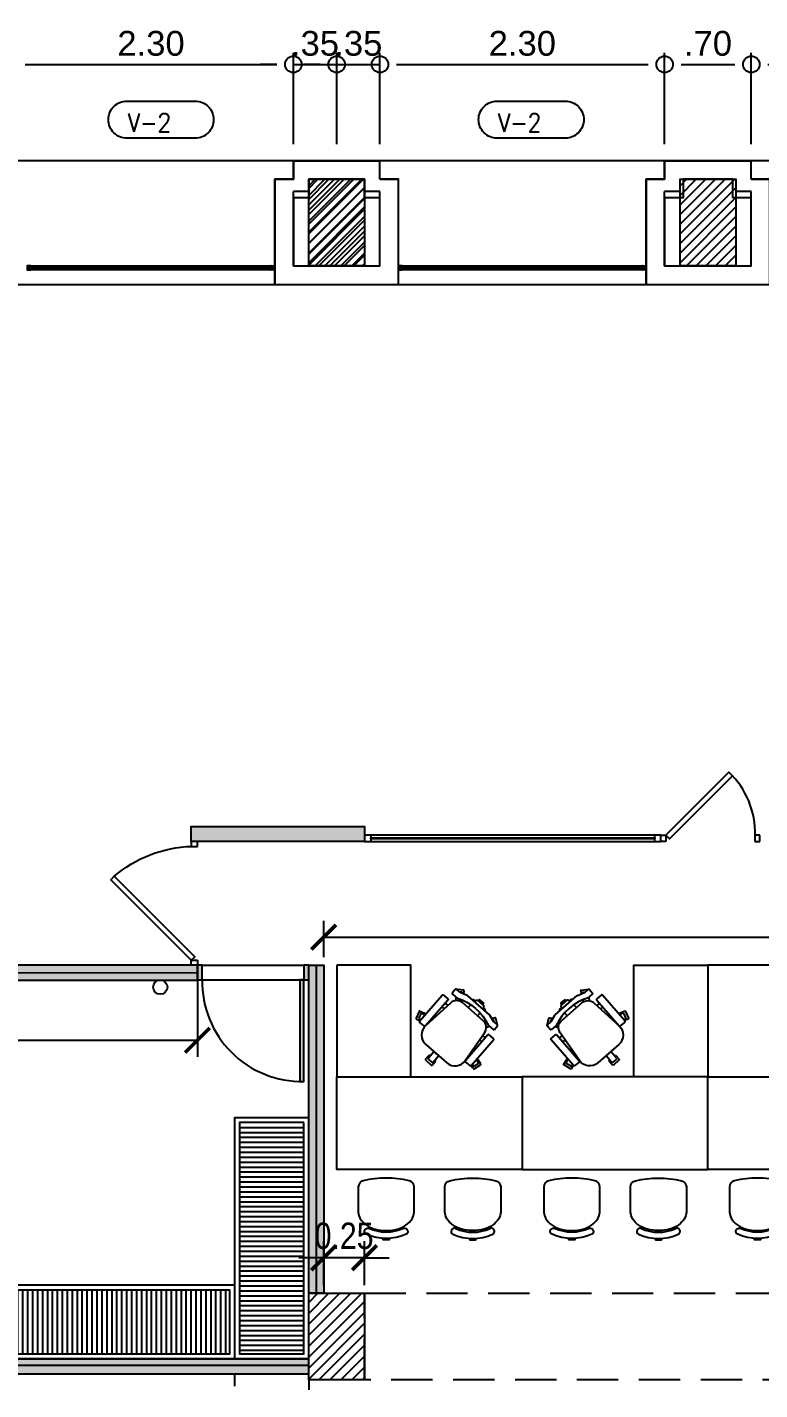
# Model space of a CAD drawing. Header units: millimetres. Extents: x 66.9 to 87.6, y 6 to 22.7.
# Drawn here: x 73.19 to 77.63, y 6.11 to 14.37 of the extents above; entities that cross this region are included whole.
import ezdxf

# ---------------------------------------------------------------- set-up
doc = ezdxf.new("R2010")
doc.units = ezdxf.units.MM
doc.linetypes.add('HIDDEN', pattern=[0.375, 0.25, -0.125])
doc.linetypes.add('HIDDEN2', pattern=[0.1875, 0.125, -0.0625])
doc.layers.get('DEFPOINTS').update_dxf_attribs({"color": 1})
for name, color, linetype in [('A-COLS-ACHU', 252, 'Continuous'), ('A-ECON-COLS', 6, 'Continuous'), ('A-MUEB', 42, 'Continuous'), ('A-MUEB-FIJO', 40, 'Continuous'), ('A-MURO', 5, 'Continuous'), ('A-MURO-DINT', 154, 'HIDDEN'), ('A-MURO-YESO', 4, 'Continuous'), ('A-PUER', 3, 'Continuous'), ('A-PUER-BARR', 14, 'Continuous'), ('A-TEXT-DIM', 54, 'Continuous'), ('A-TEXT-TITL', 231, 'Continuous'), ('A-VENT', 2, 'Continuous'), ('C', 4, 'Continuous'), ('C2', 8, 'Continuous'), ('COL', 6, 'Continuous'), ('CV', 2, 'Continuous'), ('M2', 8, 'Continuous'), ('MU', 6, 'Continuous'), ('T4', 2, 'Continuous'), ('V', 2, 'Continuous')]:
    doc.layers.add(name, color=color, linetype=linetype)
doc.layers.add('A-MURO-ACHU', color=7, linetype='Continuous', true_color=0x808789)
doc.styles.add('Arial Narrow', font='ARIALN.TTF')
doc.styles.add('ROMANS', font='ROMANS.shx', dxfattribs={"width": 0.85})
doc.styles.get("Standard").update_dxf_attribs({"font": 'arial.ttf'})
doc.dimstyles.new('MUROS 1-100', dxfattribs={"dimtxt": 0.16, "dimasz": 0.15, "dimexe": 0.1, "dimexo": 0.05, "dimgap": 0.05, "dimtad": 1, "dimzin": 1, "dimdsep": 46, "dimtxsty": 'Arial Narrow', "dimblk": 'ARCHTICK', "dimcen": 0.25, "dimdle": 0.0015, "dimadec": 0, "dimazin": 0, "dimtfac": 1, "dimtix": 1, "dimtmove": 1, "dimatfit": 2, "dimfxl": 0.015, "dimarcsym": 0})
doc.dimstyles.new('SNC', dxfattribs={"dimtxt": 0.15, "dimasz": 0.1, "dimexe": 0.07, "dimexo": 0.1, "dimgap": 0.05, "dimtad": 1, "dimzin": 0, "dimdsep": 46, "dimtxsty": 'Standard', "dimblk1": 'PUNTO', "dimblk2": 'PUNTO', "dimsah": 1, "dimcen": 0.09, "dimse1": 1, "dimclrd": 11, "dimclre": 11, "dimaunit": 1, "dimadec": 0, "dimazin": 0, "dimtfac": 1.2, "dimtix": 1, "dimtmove": 2, "dimatfit": 3, "dimldrblk": 'PUNTO', "dimfxl": 1, "dimtolj": 1, "dimtzin": 0, "dimarcsym": 0})
pattern_1 = [(45, (180.15916, -44.608484), (-0.03314563, 0.03314563), [])]

# ---------------------------------------------------------------- blocks, each defined once
blk = doc.blocks.new('PUNTO')
blk.add_circle((0, 0), 0.5)
blk = doc.blocks.new('*D1241')
at = {"layer": 'CV', "color": 11, "lineweight": -2, "transparency": 16777216}
for p, q in [((74.7999, 13.6577), (74.7999, 14.2111)), ((73.1749, 14.1411), (74.6999, 14.1411))]:
    blk.add_line(p, q, dxfattribs=at)
at = {"layer": 'DEFPOINTS', "color": 0, "transparency": 16777216}
for p in [(74.7999, 14.1411), (73.0749, 13.5577), (74.7999, 13.5577)]:
    blk.add_point(p, dxfattribs=at)
at = {"layer": 'CV', "color": 11, "lineweight": -2, "transparency": 16777216, "xscale": 0.1, "yscale": 0.1, "zscale": 0.1, "rotation": 180}
blk.add_blockref('PUNTO', (73.0749, 14.1411), dxfattribs=at)
at = {"layer": 'CV', "color": 11, "lineweight": -2, "transparency": 16777216, "xscale": 0.1, "yscale": 0.1, "zscale": 0.1}
blk.add_blockref('PUNTO', (74.7999, 14.1411), dxfattribs=at)
at = {"layer": 'CV', "color": 0, "transparency": 16777216, "insert": (73.9374, 14.2677), "char_height": 0.15, "attachment_point": 5}
blk.add_mtext('\\A1;2.30', dxfattribs=at)
blk = doc.blocks.new('*D1242')
at = {"layer": 'CV', "color": 11, "lineweight": -2, "transparency": 16777216}
for p, q in [((75.0624, 13.6577), (75.0624, 14.2111)), ((74.6999, 14.1411), (74.5999, 14.1411)), ((74.7999, 14.1411), (75.0624, 14.1411)), ((75.1624, 14.1411), (75.2624, 14.1411))]:
    blk.add_line(p, q, dxfattribs=at)
at = {"layer": 'DEFPOINTS', "color": 0, "transparency": 16777216}
for p in [(75.0624, 14.1411), (74.7999, 13.5577), (75.0624, 13.5577)]:
    blk.add_point(p, dxfattribs=at)
at = {"layer": 'CV', "color": 11, "lineweight": -2, "transparency": 16777216, "xscale": 0.1, "yscale": 0.1, "zscale": 0.1}
blk.add_blockref('PUNTO', (74.7999, 14.1411), dxfattribs=at)
at = {"layer": 'CV', "color": 11, "lineweight": -2, "transparency": 16777216, "xscale": 0.1, "yscale": 0.1, "zscale": 0.1, "rotation": 180}
blk.add_blockref('PUNTO', (75.0624, 14.1411), dxfattribs=at)
at = {"layer": 'CV', "color": 0, "transparency": 16777216, "insert": (74.9311, 14.2677), "char_height": 0.15, "attachment_point": 5}
blk.add_mtext('\\A1;.35', dxfattribs=at)
blk = doc.blocks.new('*D1243')
at = {"layer": 'CV', "color": 11, "lineweight": -2, "transparency": 16777216}
for p, q in [((75.3249, 13.6577), (75.3249, 14.2111)), ((74.9624, 14.1411), (74.8624, 14.1411)), ((75.0624, 14.1411), (75.3249, 14.1411)), ((75.4249, 14.1411), (75.5249, 14.1411))]:
    blk.add_line(p, q, dxfattribs=at)
at = {"layer": 'DEFPOINTS', "color": 0, "transparency": 16777216}
for p in [(75.3249, 14.1411), (75.0624, 13.5577), (75.3249, 13.5577)]:
    blk.add_point(p, dxfattribs=at)
at = {"layer": 'CV', "color": 11, "lineweight": -2, "transparency": 16777216, "xscale": 0.1, "yscale": 0.1, "zscale": 0.1}
blk.add_blockref('PUNTO', (75.0624, 14.1411), dxfattribs=at)
at = {"layer": 'CV', "color": 11, "lineweight": -2, "transparency": 16777216, "xscale": 0.1, "yscale": 0.1, "zscale": 0.1, "rotation": 180}
blk.add_blockref('PUNTO', (75.3249, 14.1411), dxfattribs=at)
at = {"layer": 'CV', "color": 0, "transparency": 16777216, "insert": (75.1936, 14.2677), "char_height": 0.15, "attachment_point": 5}
blk.add_mtext('\\A1;.35', dxfattribs=at)
blk = doc.blocks.new('*D1244')
at = {"layer": 'CV', "color": 11, "lineweight": -2, "transparency": 16777216}
for p, q in [((77.0499, 13.6577), (77.0499, 14.2111)), ((75.4249, 14.1411), (76.9499, 14.1411))]:
    blk.add_line(p, q, dxfattribs=at)
at = {"layer": 'DEFPOINTS', "color": 0, "transparency": 16777216}
for p in [(77.0499, 14.1411), (75.3249, 13.5577), (77.0499, 13.5577)]:
    blk.add_point(p, dxfattribs=at)
at = {"layer": 'CV', "color": 11, "lineweight": -2, "transparency": 16777216, "xscale": 0.1, "yscale": 0.1, "zscale": 0.1, "rotation": 180}
blk.add_blockref('PUNTO', (75.3249, 14.1411), dxfattribs=at)
at = {"layer": 'CV', "color": 11, "lineweight": -2, "transparency": 16777216, "xscale": 0.1, "yscale": 0.1, "zscale": 0.1}
blk.add_blockref('PUNTO', (77.0499, 14.1411), dxfattribs=at)
at = {"layer": 'CV', "color": 0, "transparency": 16777216, "insert": (76.1874, 14.2677), "char_height": 0.15, "attachment_point": 5}
blk.add_mtext('\\A1;2.30', dxfattribs=at)
blk = doc.blocks.new('*D1245')
at = {"layer": 'CV', "color": 11, "lineweight": -2, "transparency": 16777216}
for p, q in [((77.5749, 13.6577), (77.5749, 14.2111)), ((77.1499, 14.1411), (77.4749, 14.1411))]:
    blk.add_line(p, q, dxfattribs=at)
at = {"layer": 'DEFPOINTS', "color": 0, "transparency": 16777216}
for p in [(77.5749, 14.1411), (77.0499, 13.5577), (77.5749, 13.5577)]:
    blk.add_point(p, dxfattribs=at)
at = {"layer": 'CV', "color": 11, "lineweight": -2, "transparency": 16777216, "xscale": 0.1, "yscale": 0.1, "zscale": 0.1, "rotation": 180}
blk.add_blockref('PUNTO', (77.0499, 14.1411), dxfattribs=at)
at = {"layer": 'CV', "color": 11, "lineweight": -2, "transparency": 16777216, "xscale": 0.1, "yscale": 0.1, "zscale": 0.1}
blk.add_blockref('PUNTO', (77.5749, 14.1411), dxfattribs=at)
at = {"layer": 'CV', "color": 0, "transparency": 16777216, "insert": (77.3124, 14.2677), "char_height": 0.15, "attachment_point": 5}
blk.add_mtext('\\A1;.70', dxfattribs=at)
blk = doc.blocks.new('*D1246')
at = {"layer": 'CV', "color": 11, "lineweight": -2, "transparency": 16777216}
for p, q in [((79.2999, 13.6577), (79.2999, 14.2111)), ((77.6749, 14.1411), (79.1999, 14.1411))]:
    blk.add_line(p, q, dxfattribs=at)
at = {"layer": 'DEFPOINTS', "color": 0, "transparency": 16777216}
for p in [(79.2999, 14.1411), (77.5749, 13.5577), (79.2999, 13.5577)]:
    blk.add_point(p, dxfattribs=at)
at = {"layer": 'CV', "color": 11, "lineweight": -2, "transparency": 16777216, "xscale": 0.1, "yscale": 0.1, "zscale": 0.1, "rotation": 180}
blk.add_blockref('PUNTO', (77.5749, 14.1411), dxfattribs=at)
at = {"layer": 'CV', "color": 11, "lineweight": -2, "transparency": 16777216, "xscale": 0.1, "yscale": 0.1, "zscale": 0.1}
blk.add_blockref('PUNTO', (79.2999, 14.1411), dxfattribs=at)
at = {"layer": 'CV', "color": 0, "transparency": 16777216, "insert": (78.4374, 14.2677), "char_height": 0.15, "attachment_point": 5}
blk.add_mtext('\\A1;2.30', dxfattribs=at)
blk = doc.blocks.new('*X13')
at = {"color": 0}
for p, q in [((-1.752, 58.894), (-1.311, 59.335)), ((-1.752, 58.972), (-1.389, 59.335)), ((-1.752, 59.05), (-1.467, 59.335)), ((-1.752, 59.127), (-1.544, 59.335)), ((-1.752, 59.205), (-1.622, 59.335)), ((-1.752, 59.283), (-1.7, 59.335)), ((-1.752, 58.816), (-1.302, 59.266)), ((-1.752, 58.738), (-1.302, 59.188)), ((-1.752, 58.661), (-1.302, 59.111)), ((-1.7, 58.635), (-1.302, 59.033)), ((-1.622, 58.635), (-1.302, 58.955)), ((-1.544, 58.635), (-1.302, 58.877)), ((-1.467, 58.635), (-1.302, 58.799)), ((-1.389, 58.635), (-1.302, 58.722)), ((-1.311, 58.635), (-1.302, 58.644))]:
    blk.add_line(p, q, dxfattribs=at)
blk = doc.blocks.new('C70-45')
at = {"layer": 'C'}
blk.add_lwpolyline([(-0.225, -0.35), (-0.225, 0.35), (0.225, 0.35), (0.225, -0.35)], close=True, dxfattribs=at)
at = {"layer": 'C2'}
blk.add_blockref('*X13', (1.527, -58.985), dxfattribs=at)
blk = doc.blocks.new('ventana 1')
at = {"layer": 'A-VENT'}
for points in [[(-104.307, 76.672), (-104.307, 76.679), (-104.309, 76.679), (-104.309, 76.675), (-104.333, 76.675), (-104.333, 76.702), (-104.309, 76.702), (-104.309, 76.698), (-104.307, 76.698), (-104.307, 76.705), (-104.335, 76.705), (-104.335, 76.672)], [(-104.324, 76.683), (-102.347, 76.684), (-102.347, 76.694), (-104.324, 76.694)], [(-102.364, 76.672), (-102.364, 76.679), (-102.361, 76.679), (-102.361, 76.675), (-102.338, 76.675), (-102.338, 76.702), (-102.361, 76.702), (-102.361, 76.698), (-102.364, 76.698), (-102.364, 76.705), (-102.335, 76.705), (-102.335, 76.672)]]:
    blk.add_lwpolyline(points, close=True, dxfattribs=at)
at = {"layer": 'A-VENT', "extrusion": (-7.03507e-06, 0.009351, 0.999956), "elevation": 0.718}
blk.add_lwpolyline([(-104.305, 76.669), (-104.306, 76.669), (-104.306, 76.676), (-104.31, 76.676), (-104.31, 76.674), (-104.312, 76.674), (-104.312, 76.676), (-104.328, 76.676), (-104.328, 76.694), (-104.312, 76.694), (-104.312, 76.696), (-104.31, 76.696), (-104.31, 76.694), (-104.306, 76.694), (-104.306, 76.701), (-104.305, 76.701), (-104.3, 76.69), (-104.324, 76.69), (-104.324, 76.68), (-104.3, 76.68)], close=True, dxfattribs=at)
at = {"layer": 'A-VENT'}
for points in [[(-104.307, 76.705), (-102.364, 76.705)], [(-102.364, 76.672), (-104.307, 76.672)]]:
    blk.add_lwpolyline(points, dxfattribs=at)
at = {"layer": 'A-VENT', "extrusion": (7.03507e-06, 0.009351, 0.999956), "elevation": 0.716}
blk.add_lwpolyline([(-102.366, 76.669), (-102.365, 76.669), (-102.365, 76.676), (-102.361, 76.676), (-102.361, 76.674), (-102.359, 76.674), (-102.359, 76.676), (-102.343, 76.676), (-102.343, 76.694), (-102.359, 76.694), (-102.359, 76.696), (-102.361, 76.696), (-102.361, 76.694), (-102.365, 76.694), (-102.365, 76.701), (-102.366, 76.701), (-102.37, 76.691), (-102.347, 76.69), (-102.347, 76.68), (-102.37, 76.68)], close=True, dxfattribs=at)
blk = doc.blocks.new('SILLA -T1')
for p, q in [((-0.397, 0.112), (-0.446, 0.077)), ((-0.39, 0.111), (-0.375, 0.09)), ((-0.234, 0.14), (-0.234, 0.125)), ((-0.214, 0.14), (-0.214, 0.125)), ((-0.184, 0.117), (-0.184, 0.117)), ((-0.057, 0.111), (-0.073, 0.09)), ((-0.001, 0.077), (-0.05, 0.112)), ((-0.396, 0.089), (-0.408, 0.08)), ((-0.405, 0.03), (-0.388, 0.006)), ((-0.385, 0.087), (-0.385, 0.086)), ((-0.354, 0.044), (-0.344, 0.03)), ((-0.274, 0.062), (-0.274, 0.031)), ((-0.174, 0.062), (-0.174, 0.031)), ((-0.093, 0.044), (-0.103, 0.03)), ((-0.062, 0.087), (-0.063, 0.086)), ((-0.042, 0.03), (-0.059, 0.006)), ((-0.039, 0.08), (-0.052, 0.089)), ((-0.438, -0.064), (-0.409, -0.064)), ((-0.438, -0.104), (-0.414, -0.104)), ((-0.038, -0.064), (-0.009, -0.064)), ((-0.034, -0.104), (-0.009, -0.104)), ((-0.438, -0.206), (-0.425, -0.206)), ((-0.022, -0.206), (-0.009, -0.206)), ((-0.553, -0.253), (-0.535, -0.31)), ((-0.55, -0.247), (-0.512, -0.235)), ((-0.53, -0.259), (-0.52, -0.292)), ((-0.528, -0.314), (-0.498, -0.304)), ((-0.526, -0.249), (-0.498, -0.24)), ((-0.51, -0.297), (-0.498, -0.293)), ((-0.506, -0.238), (-0.504, -0.243)), ((-0.438, -0.246), (-0.43, -0.246)), ((-0.438, -0.274), (-0.432, -0.272)), ((-0.018, -0.246), (-0.009, -0.246)), ((-0.009, -0.274), (-0.015, -0.272)), ((0.078, -0.249), (0.051, -0.24)), ((0.063, -0.297), (0.051, -0.293)), ((0.081, -0.314), (0.051, -0.304)), ((0.057, -0.243), (0.058, -0.238)), ((0.103, -0.247), (0.065, -0.235)), ((0.072, -0.292), (0.083, -0.259)), ((0.087, -0.31), (0.106, -0.253)), ((-0.249, -0.487), (-0.249, -0.419)), ((-0.199, -0.487), (-0.199, -0.419)), ((-0.259, -0.51), (-0.259, -0.47)), ((-0.254, -0.465), (-0.249, -0.465)), ((-0.254, -0.515), (-0.194, -0.515)), ((-0.241, -0.495), (-0.206, -0.495)), ((-0.199, -0.465), (-0.194, -0.465)), ((-0.189, -0.51), (-0.189, -0.47))]:
    blk.add_line(p, q)
for points in [[(-0.293, 0.1, -0.317837), (-0.279, 0.11), (-0.271, 0.11, 0.414214), (-0.264, 0.117, -0.414214), (-0.256, 0.125), (-0.191, 0.125, -0.414214), (-0.184, 0.117, 0.414214), (-0.176, 0.11), (-0.169, 0.11, -0.317837), (-0.155, 0.1, -0.317837)], [(-0.199, 0.125), (-0.199, 0.132, 0.414214), (-0.206, 0.14), (-0.241, 0.14, 0.414214), (-0.249, 0.132), (-0.249, 0.125)]]:
    blk.add_lwpolyline(points, format="xyb")
for points in [[(-0.045, 0.08), (-0.103, 0.1, 0.080612), (-0.105, 0.1), (-0.342, 0.1, 0.080612), (-0.345, 0.1), (-0.403, 0.08, -0.080612), (-0.405, 0.08), (-0.441, 0.08, 0.414214), (-0.449, 0.072), (-0.449, 0.037, 0.414214), (-0.441, 0.03), (-0.393, 0.03, -0.207231), (-0.055, 0.03), (-0.006, 0.03, 0.414214), (0.001, 0.037), (0.001, 0.072, 0.414214), (-0.006, 0.08), (-0.042, 0.08, -0.080612)], [(-0.011, -0.307), (-0.041, -0.035, 0.382162), (-0.116, 0.031), (-0.332, 0.031, 0.382162), (-0.406, -0.035), (-0.436, -0.307, 0.447008), (-0.337, -0.419), (-0.11, -0.419, 0.447008)], [(-0.445, -0.315), (-0.49, -0.315, -0.414214), (-0.498, -0.307), (-0.498, -0.031, -0.414214), (-0.49, -0.023), (-0.445, -0.023, -0.414214), (-0.438, -0.031), (-0.438, -0.307, -0.414214)], [(-0.002, -0.315), (0.043, -0.315, 0.414214), (0.051, -0.307), (0.051, -0.031, 0.414214), (0.043, -0.023), (-0.002, -0.023, 0.414214), (-0.009, -0.031), (-0.009, -0.307, 0.414214)]]:
    blk.add_lwpolyline(points, format="xyb", close=True)
for centre, radius, start, end in [((-0.394, 0.108), 0.005, 36, 126), ((-0.053, 0.108), 0.005, 54, 144), ((-0.391, 0.083), 0.0075, 36, 126), ((-0.056, 0.083), 0.0075, 54, 144), ((-0.549, -0.252), 0.005, 108, 198), ((-0.53, -0.309), 0.005, 198, 288), ((-0.523, -0.257), 0.0075, 108, 198), ((-0.512, -0.29), 0.0075, 198, 288), ((-0.511, -0.239), 0.005, 18, 108), ((0.063, -0.239), 0.005, 72, 162), ((0.065, -0.29), 0.0075, 252, 342), ((0.076, -0.257), 0.0075, 342, 72), ((0.083, -0.309), 0.005, 252, 342), ((0.101, -0.252), 0.005, 342, 72), ((-0.224, -0.178), 0.242, 265.111, 274.889), ((-0.254, -0.47), 0.005, 90, 180), ((-0.254, -0.51), 0.005, 180, 270), ((-0.241, -0.487), 0.0075, 180, 270), ((-0.206, -0.487), 0.0075, 270, 0), ((-0.194, -0.47), 0.005, 0, 90), ((-0.194, -0.51), 0.005, 270, 0)]:
    blk.add_arc(centre, radius, start, end)
blk = doc.blocks.new('Auxi')
at = {"color": 0}
for points in [[(-573.06, -245.675), (-573.06, -246.575), (-572.46, -246.575), (-572.46, -245.675)], [(-571.56, -247.325), (-573.06, -247.325), (-573.06, -246.575), (-573.06, -246.575), (-571.56, -246.575)]]:
    blk.add_lwpolyline(points, close=True, dxfattribs=at)
at = {"color": 0, "rotation": 318.9616977076913}
blk.add_blockref('SILLA -T1', (-571.811, -246.22), dxfattribs=at)
blk = doc.blocks.new('silla inte')
for p, q in [((-0.33, -0.287), (-0.321, -0.278)), ((-0.296, -0.322), (-0.287, -0.314))]:
    blk.add_line(p, q)
blk.add_lwpolyline([(-0.04, -0.353, -0.139889), (-0.09, -0.38, -0.107118), (-0.162, -0.38, -0.079812), (-0.234, -0.352, -0.067459), (-0.305, -0.296, -0.067459), (-0.358, -0.224, -0.079812), (-0.384, -0.152, -0.107118), (-0.382, -0.079, -0.139889), (-0.354, -0.03), (-0.208, 0.112, -0.346802), (-0.146, 0.118, -0.118299), (0.114, -0.149, -0.346802), (0.106, -0.211)], format="xyb", close=True)
blk.add_lwpolyline([(-0.366, -0.321), (-0.376, -0.331), (-0.341, -0.367), (-0.331, -0.357)])
for centre, radius, start, end in [((-0.414, -0.193), 0.025, 20.5533, 200.5533), ((-0.064, -0.062), 0.399, 200.5533, 247.8663), ((-0.064, -0.062), 0.349, 200.5533, 247.8663), ((-0.204, -0.408), 0.025, 247.8663, 67.8663)]:
    blk.add_arc(centre, radius, start, end)
blk = doc.blocks.new('A$C48C075F2')
at = {"true_color": 0xffffff}
h = blk.add_hatch(color=7, dxfattribs=at)
h.dxf.hatch_style = 1
h.paths.add_polyline_path([(0.035, 0.1021), (0.065, 0.1021), (0.065, 0.8301), (0.035, 0.8301)])
h.paths.add_polyline_path([(0, -0.0021), (0.035, -0.0021), (0.035, 0.1021), (0, 0.1021)])
h.paths.add_polyline_path([(0.763, -0.0021), (0.798, -0.0021), (0.798, 0.1021), (0.763, 0.1021)])
at = {"color": 0}
for points in [[(0.035, 0.1021), (0.065, 0.1021), (0.065, 0.8301), (0.035, 0.8301)], [(0, -0.0021), (0.035, -0.0021), (0.035, 0.1021), (0, 0.1021)], [(0.763, -0.0021), (0.798, -0.0021), (0.798, 0.1021), (0.763, 0.1021)]]:
    blk.add_lwpolyline(points, close=True, dxfattribs=at)
at = {"layer": 'A-PUER-BARR'}
for points in [[(0.763, 0.1021), (0.035, 0.1021)], [(0.763, -0.0021), (0.035, -0.0021)]]:
    blk.add_lwpolyline(points, dxfattribs=at)
blk.add_arc((0.05, 0.1171), 0.7132, 358.79492, 91.20519, dxfattribs=at)
blk = doc.blocks.new('_ArchTick')
at = {"color": 0, "linetype": 'ByBlock', "const_width": 0.15}
blk.add_lwpolyline([(-0.5, -0.5), (0.5, 0.5)], dxfattribs=at)
blk = doc.blocks.new('*D1273')
at = {"layer": 'A-TEXT-DIM', "color": 0, "lineweight": -2, "transparency": 16777216}
for p, q in [((74.9837, 6.7452), (74.9837, 7.0107)), ((75.2311, 6.7452), (75.2311, 7.0107)), ((74.9837, 6.9107), (74.8337, 6.9107)), ((75.2311, 6.9107), (74.9837, 6.9107)), ((75.2311, 6.9107), (75.3811, 6.9107))]:
    blk.add_line(p, q, dxfattribs=at)
at = {"layer": 'DEFPOINTS', "color": 0, "transparency": 16777216}
for p in [(74.9837, 6.9107), (74.9837, 6.6952), (75.2311, 6.6952)]:
    blk.add_point(p, dxfattribs=at)
at = {"layer": 'A-TEXT-DIM', "color": 0, "lineweight": -2, "transparency": 16777216, "xscale": 0.15, "yscale": 0.15, "zscale": 0.15}
blk.add_blockref('_ArchTick', (74.9837, 6.9107), dxfattribs=at)
at = {"layer": 'A-TEXT-DIM', "color": 0, "lineweight": -2, "transparency": 16777216, "xscale": 0.15, "yscale": 0.15, "zscale": 0.15, "rotation": 180}
blk.add_blockref('_ArchTick', (75.2311, 6.9107), dxfattribs=at)
at = {"layer": 'A-TEXT-DIM', "color": 0, "transparency": 16777216, "insert": (75.1074, 7.0424), "char_height": 0.16, "attachment_point": 5, "style": 'Arial Narrow'}
blk.add_mtext('0.25', dxfattribs=at)
blk = doc.blocks.new('*D1274')
at = {"layer": 'A-TEXT-DIM', "color": 0, "lineweight": -2, "transparency": 16777216}
for p, q in [((70.8811, 8.6327), (70.8811, 8.1283)), ((74.2186, 8.6327), (74.2186, 8.1283)), ((70.8796, 8.2283), (74.2201, 8.2283))]:
    blk.add_line(p, q, dxfattribs=at)
at = {"layer": 'DEFPOINTS', "color": 0, "transparency": 16777216}
for p in [(70.8811, 8.6827), (74.2186, 8.6827), (74.2186, 8.2283)]:
    blk.add_point(p, dxfattribs=at)
at = {"layer": 'A-TEXT-DIM', "color": 0, "lineweight": -2, "transparency": 16777216, "xscale": 0.15, "yscale": 0.15, "zscale": 0.15, "rotation": 180}
blk.add_blockref('_ArchTick', (70.8811, 8.2283), dxfattribs=at)
at = {"layer": 'A-TEXT-DIM', "color": 0, "lineweight": -2, "transparency": 16777216, "xscale": 0.15, "yscale": 0.15, "zscale": 0.15}
blk.add_blockref('_ArchTick', (74.2186, 8.2283), dxfattribs=at)
at = {"layer": 'A-TEXT-DIM', "color": 0, "transparency": 16777216, "insert": (72.5499, 8.36), "char_height": 0.16, "attachment_point": 5, "style": 'Arial Narrow'}
blk.add_mtext('3.34', dxfattribs=at)
blk = doc.blocks.new('*D1275')
at = {"layer": 'A-TEXT-DIM', "color": 0, "lineweight": -2, "transparency": 16777216}
for p, q in [((74.9837, 8.7327), (74.9837, 8.9524)), ((84.4374, 8.7327), (84.4374, 8.9524)), ((74.9822, 8.8524), (84.4389, 8.8524))]:
    blk.add_line(p, q, dxfattribs=at)
at = {"layer": 'DEFPOINTS', "color": 0, "transparency": 16777216}
for p in [(84.4374, 8.8524), (74.9837, 8.6827), (84.4374, 8.6827)]:
    blk.add_point(p, dxfattribs=at)
at = {"layer": 'A-TEXT-DIM', "color": 0, "lineweight": -2, "transparency": 16777216, "xscale": 0.15, "yscale": 0.15, "zscale": 0.15, "rotation": 180}
blk.add_blockref('_ArchTick', (74.9837, 8.8524), dxfattribs=at)
at = {"layer": 'A-TEXT-DIM', "color": 0, "lineweight": -2, "transparency": 16777216, "xscale": 0.15, "yscale": 0.15, "zscale": 0.15}
blk.add_blockref('_ArchTick', (84.4374, 8.8524), dxfattribs=at)
at = {"layer": 'A-TEXT-DIM', "color": 0, "transparency": 16777216, "insert": (79.7105, 8.9841), "char_height": 0.16, "attachment_point": 5, "style": 'Arial Narrow'}
blk.add_mtext('9.45', dxfattribs=at)
blk = doc.blocks.new('PuertaDirector')
at = {"color": 0, "linetype": 'HIDDEN2', "lineweight": -3}
for points in [[(2044.391, -3228.207), (2044.351, -3228.207), (2044.351, -3228.257), (2044.391, -3228.257)], [(2045.111, -3228.207), (2045.151, -3228.207), (2045.151, -3228.257), (2045.111, -3228.257)]]:
    blk.add_lwpolyline(points, close=True, dxfattribs=at)
at = {"layer": 'A-PUER-BARR'}
blk.add_lwpolyline([(2045.111, -3228.257), (2045.082, -3228.229), (2044.573, -3228.738), (2044.601, -3228.766)], close=True, dxfattribs=at)
blk.add_arc((2045.062, -3228.277), 0.672, 178.2946, 226.7054, dxfattribs=at)
blk = doc.blocks.new('puerta vidrio 1m')
at = {"color": 0, "linetype": 'HIDDEN2', "lineweight": -3}
for points in [[(-26.033, 93.625), (-26.073, 93.625), (-26.073, 93.675), (-26.033, 93.675)], [(-25.113, 93.625), (-25.073, 93.625), (-25.073, 93.675), (-25.113, 93.675)]]:
    blk.add_lwpolyline(points, close=True, dxfattribs=at)
at = {"layer": 'A-PUER-BARR'}
blk.add_lwpolyline([(-25.113, 93.675), (-25.141, 93.647), (-25.792, 94.297), (-25.764, 94.326)], close=True, dxfattribs=at)
blk.add_arc((-25.023, 93.641), 1.011, 139.5403, 178.0884, dxfattribs=at)

msp = doc.modelspace()

# ---------------------------------------------------------------- hatches: boundary and pattern name
at = {"layer": 'A-COLS-ACHU', "true_color": 0x636466}
h = msp.add_hatch(dxfattribs=at)
h.set_pattern_fill('ANSI31', color=251, scale=0.375)
h.set_pattern_definition([(45, (180.15916, -37.858484), (-0.03314563, 0.03314563), [])])
h.paths.add_polyline_path([(74.8936, 13.4452), (75.2311, 13.4452), (75.2311, 12.9202), (74.8936, 12.9202)])
h = msp.add_hatch(dxfattribs=at)
h.set_pattern_fill('ANSI31', color=251, scale=0.375)
h.set_pattern_definition(pattern_1)
h.paths.add_polyline_path([(74.8936, 6.6952), (75.2311, 6.6952), (75.2311, 6.1702), (74.8936, 6.1702)])
h = msp.add_hatch(dxfattribs=at)
h.set_pattern_fill('ANSI31', color=251, scale=0.375)
h.set_pattern_definition(pattern_1)
h.paths.add_polyline_path([(74.8936, 6.6952), (75.2311, 6.6952), (75.2311, 6.1702), (74.8936, 6.1702)])
at = {"layer": 'A-MUEB', "true_color": 0x636466}
h = msp.add_hatch(dxfattribs=at)
h.set_pattern_fill('_USER', color=251, scale=0.03, angle=180, pattern_type=0)
h.set_pattern_definition([(180, (71.34752, 8.240227), (-4e-18, -0.03), [])])
h.paths.add_polyline_path([(74.8638, 7.7292), (74.4738, 7.7292), (74.4737, 6.3277), (74.8637, 6.3277)])
h = msp.add_hatch(dxfattribs=at)
h.set_pattern_fill('_USER', color=251, scale=0.03, angle=270, pattern_type=0)
h.set_pattern_definition([(270, (71.36113, 6.71678), (0.03, -6e-18), [])])
h.paths.add_polyline_path([(71.3611, 6.3268), (71.3611, 6.7168), (74.4137, 6.7166), (74.4137, 6.3266)])
at = {"layer": 'A-MURO-ACHU', "true_color": 0x636466}
h = msp.add_hatch(color=251, dxfattribs=at)
h.dxf.hatch_style = 1
h.paths.add_polyline_path([(74.7774, 9.5227), (74.7774, 9.5227), (75.2311, 9.5227), (75.2311, 9.4327), (75.0075, 9.4327), (74.1812, 9.4327), (74.1812, 9.5227), (74.6874, 9.5227), (74.6874, 9.5227)])
h = msp.add_hatch(color=251, dxfattribs=at)
h.dxf.hatch_style = 1
h.paths.add_polyline_path([(70.8811, 8.5927), (74.2186, 8.5927), (74.2186, 8.6827), (73.1686, 8.6827), (73.0786, 8.6827), (70.8811, 8.6827)])
h = msp.add_hatch(color=251, dxfattribs=at)
h.dxf.hatch_style = 1
h.paths.add_polyline_path([(74.8936, 8.6827), (74.9837, 8.6827), (74.9837, 6.6952), (74.8936, 6.6952)])
h = msp.add_hatch(color=251, dxfattribs=at)
h.dxf.hatch_style = 1
h.paths.add_polyline_path([(70.8811, 6.2077), (74.8936, 6.2077), (74.8936, 6.2977), (70.8811, 6.2977)])

# ---------------------------------------------------------------- linework, layer by layer
at = {"color": 251, "true_color": 0x636466}
for p, q in [((74.4436, 6.2077), (74.4436, 6.1327)), ((74.4436, 6.2077), (74.8936, 6.2077)), ((74.8936, 6.1856), (74.8936, 6.1106))]:
    msp.add_line(p, q, dxfattribs=at)
for points in [[(74.9387, 8.6827), (74.9387, 6.6952)], [(70.8811, 8.6377), (74.2186, 8.6386)], [(70.8811, 6.2602), (74.8936, 6.2602)]]:
    msp.add_lwpolyline(points, dxfattribs=at)
at = {"layer": 'A-ECON-COLS', "color": 251, "true_color": 0x636466}
for points in [[(74.8936, 13.4452), (75.2311, 13.4452), (75.2311, 12.9202), (74.8936, 12.9202), (74.8936, 13.4452)], [(74.8936, 6.6952), (75.2311, 6.6952), (75.2311, 6.1702), (74.8936, 6.1702), (74.8936, 6.6952)], [(74.8936, 6.6952), (75.2311, 6.6952), (75.2311, 6.1702), (74.8936, 6.1702), (74.8936, 6.6952)]]:
    msp.add_lwpolyline(points, dxfattribs=at)
at = {"layer": 'A-MUEB', "color": 251, "true_color": 0x636466}
for points in [[(74.8938, 7.7592), (74.4438, 7.7592), (74.4437, 6.2977), (74.8937, 6.2977)], [(74.8638, 7.7292), (74.4738, 7.7292), (74.4737, 6.3277), (74.8637, 6.3277)], [(71.3311, 6.2968), (71.3311, 6.7468), (74.4437, 6.7466), (74.4437, 6.2966)], [(71.3611, 6.3268), (71.3611, 6.7168), (74.4137, 6.7166), (74.4137, 6.3266)]]:
    msp.add_lwpolyline(points, close=True, dxfattribs=at)
at = {"layer": 'A-MUEB-FIJO', "color": 251, "true_color": 0x636466}
for points in [[(77.0274, 9.4327), (77.0274, 9.4702), (75.2311, 9.4702), (75.2311, 9.4327)], [(76.9899, 9.4327), (76.9899, 9.4702), (75.2686, 9.4702), (75.2686, 9.4327)], [(75.2686, 9.4552), (76.9899, 9.4552), (76.9899, 9.4477), (75.2686, 9.4477)]]:
    msp.add_lwpolyline(points, close=True, dxfattribs=at)
at = {"layer": 'A-MURO', "color": 251, "true_color": 0x636466}
for points in [[(75.3249, 13.4452), (75.3249, 13.5577), (74.7999, 13.5577), (74.7999, 13.4452), (74.6874, 13.4452), (74.6874, 12.8077), (75.4374, 12.8077), (75.4374, 13.4452)], [(77.5749, 13.4452), (77.5749, 13.5577), (77.0499, 13.5577), (77.0499, 13.4452), (76.9374, 13.4452), (76.9374, 12.8077), (77.6874, 12.8077), (77.6874, 13.4452)], [(75.2311, 13.3327), (75.2311, 13.4452), (74.8936, 13.4452), (74.8936, 13.3327), (74.7999, 13.3327), (74.7999, 12.9202), (75.3249, 12.9202), (75.3249, 13.3327)], [(77.4624, 13.3327), (77.4624, 13.4452), (77.1624, 13.4452), (77.1624, 13.3327), (77.0499, 13.3327), (77.0499, 12.9202), (77.5749, 12.9202), (77.5749, 13.3327)], [(70.8811, 6.2077), (74.8936, 6.2077), (74.8936, 6.2977), (70.8811, 6.2977)]]:
    msp.add_lwpolyline(points, close=True, dxfattribs=at)
at = {"layer": 'A-MURO-DINT', "color": 251, "true_color": 0x636466}
msp.add_lwpolyline([(75.2311, 6.6952), (83.8936, 6.6952), (83.8936, 6.1702), (75.2311, 6.1702)], close=True, dxfattribs=at)
at = {"layer": 'A-MURO-YESO', "color": 251, "true_color": 0x636466}
for points in [[(74.7774, 9.5227), (74.7774, 9.5227), (75.2311, 9.5227), (75.2311, 9.4327), (74.9837, 9.4327), (74.9837, 9.4327), (74.9837, 9.4327), (74.1812, 9.4327), (74.1812, 9.4327), (74.1812, 9.5227), (74.6874, 9.5227), (74.6874, 9.5227)], [(70.8811, 8.5927), (74.2186, 8.5927), (74.2186, 8.6827), (73.1686, 8.6827), (73.1686, 8.6827), (73.0786, 8.6827), (73.0786, 8.6827), (73.0786, 8.6827), (73.0786, 8.6827), (70.8811, 8.6827)], [(74.8936, 8.6827), (74.8936, 8.6827), (74.9837, 8.6827), (74.9837, 6.6952), (74.8936, 6.6952), (74.8936, 8.6827), (74.8936, 8.6827)]]:
    msp.add_lwpolyline(points, close=True, dxfattribs=at)
at = {"layer": 'A-TEXT-TITL', "color": 251, "true_color": 0x636466}
msp.add_circle((73.9936, 8.5497), 0.0431, dxfattribs=at)
at = {"layer": 'COL', "color": 251, "true_color": 0x636466}
for p, q in [((77.1624, 13.4452), (77.4624, 13.4452)), ((74.7999, 12.9202), (74.7999, 13.3702)), ((74.8936, 13.3702), (74.7999, 13.3702)), ((75.3249, 13.3702), (75.2311, 13.3702)), ((75.3249, 12.9202), (75.3249, 13.3702)), ((77.0499, 12.9202), (77.0499, 13.3702)), ((77.1436, 13.3702), (77.0499, 13.3702)), ((77.5749, 13.3702), (77.4811, 13.3702)), ((77.5749, 12.9202), (77.5749, 13.3702)), ((74.7999, 12.9202), (75.3249, 12.9202)), ((77.0499, 12.9202), (77.5749, 12.9202))]:
    msp.add_line(p, q, dxfattribs=at)
at = {"layer": 'M2', "color": 251, "true_color": 0x636466}
for p, q in [((74.7999, 13.5577), (73.0749, 13.5577)), ((77.0499, 13.5577), (75.3249, 13.5577)), ((79.2999, 13.5577), (77.5749, 13.5577))]:
    msp.add_line(p, q, dxfattribs=at)
at = {"layer": 'MU', "color": 251, "true_color": 0x636466}
for p, q in [((74.7999, 13.5577), (75.3249, 13.5577)), ((74.7999, 13.4452), (74.7999, 13.5577)), ((75.3249, 13.4452), (75.3249, 13.5577)), ((77.0499, 13.5577), (77.5749, 13.5577)), ((77.0499, 13.4452), (77.0499, 13.5577)), ((77.5749, 13.4452), (77.5749, 13.5577)), ((74.6874, 12.8077), (74.6874, 13.4452)), ((74.6874, 13.4452), (74.7999, 13.4452)), ((75.3249, 13.4452), (75.4374, 13.4452)), ((75.4374, 12.8077), (75.4374, 13.4452)), ((76.9374, 12.8077), (76.9374, 13.4452)), ((76.9374, 13.4452), (77.0499, 13.4452)), ((77.5749, 13.4452), (77.6874, 13.4452))]:
    msp.add_line(p, q, dxfattribs=at)
at = {"layer": 'T4', "color": 251, "true_color": 0x636466}
for points in [[(73.7919, 13.6939, -0.414214), (73.6794, 13.8064, -0.414214), (73.7919, 13.9189), (74.2044, 13.9189, -0.414214), (74.3169, 13.8064, -0.414214), (74.2044, 13.6939)], [(76.0348, 13.6939, -0.414214), (75.9223, 13.8064, -0.414214), (76.0348, 13.9189), (76.4473, 13.9189, -0.414214), (76.5598, 13.8064, -0.414214), (76.4473, 13.6939)]]:
    msp.add_lwpolyline(points, format="xyb", close=True, dxfattribs=at)
at = {"layer": 'V', "color": 251, "true_color": 0x636466}
for p, q in [((73.2436, 12.9202), (74.6311, 12.9202)), ((75.4936, 12.9202), (76.8811, 12.9202)), ((70.9374, 12.8077), (79.1874, 12.8077))]:
    msp.add_line(p, q, dxfattribs=at)

# ---------------------------------------------------------------- block references
at = {"layer": 'A-MUEB', "color": 251, "true_color": 0x636466, "yscale": 0.75, "zscale": 0.75}
for p, xscale in [((504.8574, 192.9387), 0.75), ((-352.4826, 192.9387), -0.75), ((507.1074, 192.9387), 0.75)]:
    msp.add_blockref('Auxi', p, dxfattribs=dict(at, xscale=xscale))
at = {"layer": 'A-MUEB', "color": 251, "true_color": 0x636466, "extrusion": (0, 0, -1), "yscale": 0.75, "zscale": -0.75}
for p, xscale, rotation in [((-75.3624, 7.3936), 0.75, 45.79020465042472), ((-75.8874, 7.3936), -0.75, 314.2097953495753), ((-76.4874, 7.3936), 0.75, 45.79020465042472), ((-77.0124, 7.3936), -0.75, 314.2097953495753), ((-77.6124, 7.3936), 0.75, 45.79020465042472)]:
    msp.add_blockref('silla inte', p, dxfattribs=dict(at, xscale=xscale, rotation=rotation))
at = {"layer": 'A-MUEB-FIJO', "color": 251, "true_color": 0x636466, "yscale": 0.75, "zscale": 0.75}
for name, p, xscale, rotation in [('PuertaDirector', (1610.8903, -2411.7225), 0.75, 179.9999999999999), ('puerta vidrio 1m', (144.4375, -10.1221), -0.75, 90)]:
    msp.add_blockref(name, p, dxfattribs=dict(at, xscale=xscale, rotation=rotation))
at = {"layer": 'A-PUER', "color": 251, "true_color": 0x636466, "xscale": 0.8458551250113059, "yscale": 0.8458551250113059, "zscale": 0.8458551250113059, "rotation": 180.0003487497309}
msp.add_blockref('A$C48C075F2', (74.8936, 8.6809), dxfattribs=at)
at = {"layer": 'A-VENT', "color": 251, "true_color": 0x636466, "xscale": 0.75, "yscale": 0.75, "zscale": 0.75}
for p in [(151.4389, -44.6085), (151.4389, -44.6085), (153.6889, -44.6085), (153.6889, -44.6085)]:
    msp.add_blockref('ventana 1', p, dxfattribs=at)
at = {"layer": 'C', "color": 251, "true_color": 0x636466, "xscale": 0.75, "yscale": 0.75, "zscale": 0.75}
for p in [(75.0624, 13.1827), (77.3124, 13.1827)]:
    msp.add_blockref('C70-45', p, dxfattribs=at)

# ---------------------------------------------------------------- texts
at = {"layer": 'T4', "color": 251, "true_color": 0x636466, "style": 'ROMANS', "width": 0.85}
for p in [(73.7968, 13.7319), (76.0397, 13.7319)]:
    msp.add_text('V-2', height=0.1125, dxfattribs=at).set_placement(p)

# ---------------------------------------------------------------- dimensions: what is measured, and where the dimension line sits
at = {"layer": 'A-TEXT-DIM', "color": 251, "true_color": 0x636466}
for base, p1, p2, picture, middle in [((84.4374, 8.8524), (74.9837, 8.6827), (84.4374, 8.6827), '*D1275', (79.7105, 8.9841)), ((74.2186, 8.2283), (70.8811, 8.6827), (74.2186, 8.6827), '*D1274', (72.5499, 8.36)), ((74.9837, 6.9107), (75.2311, 6.6952), (74.9837, 6.6952), '*D1273', (75.1074, 7.0424))]:
    dim = msp.add_linear_dim(base=base, p1=p1, p2=p2, dimstyle='MUROS 1-100', dxfattribs=at)
    dim.commit()
    dim.dimension.update_dxf_attribs({"geometry": picture, "text_midpoint": middle})
at = {"layer": 'CV', "color": 251, "true_color": 0x636466}
for base, p1, p2, text, picture, middle in [((74.7999, 14.1411), (73.0749, 13.5577), (74.7999, 13.5577), '2.30', '*D1241', (73.9374, 14.2677)), ((75.0624, 14.1411), (74.7999, 13.5577), (75.0624, 13.5577), '.35', '*D1242', (74.9311, 14.2677)), ((75.3249, 14.1411), (75.0624, 13.5577), (75.3249, 13.5577), '.35', '*D1243', (75.1936, 14.2677)), ((77.0499, 14.1411), (75.3249, 13.5577), (77.0499, 13.5577), '2.30', '*D1244', (76.1874, 14.2677)), ((77.5749, 14.1411), (77.0499, 13.5577), (77.5749, 13.5577), '.70', '*D1245', (77.3124, 14.2677)), ((79.2999, 14.1411), (77.5749, 13.5577), (79.2999, 13.5577), '2.30', '*D1246', (78.4374, 14.2677))]:
    dim = msp.add_linear_dim(base=base, p1=p1, p2=p2, text=text, dimstyle='SNC', dxfattribs=at)
    dim.commit()
    dim.dimension.update_dxf_attribs({"geometry": picture, "text_midpoint": middle})

doc.saveas('drawing.dxf')
